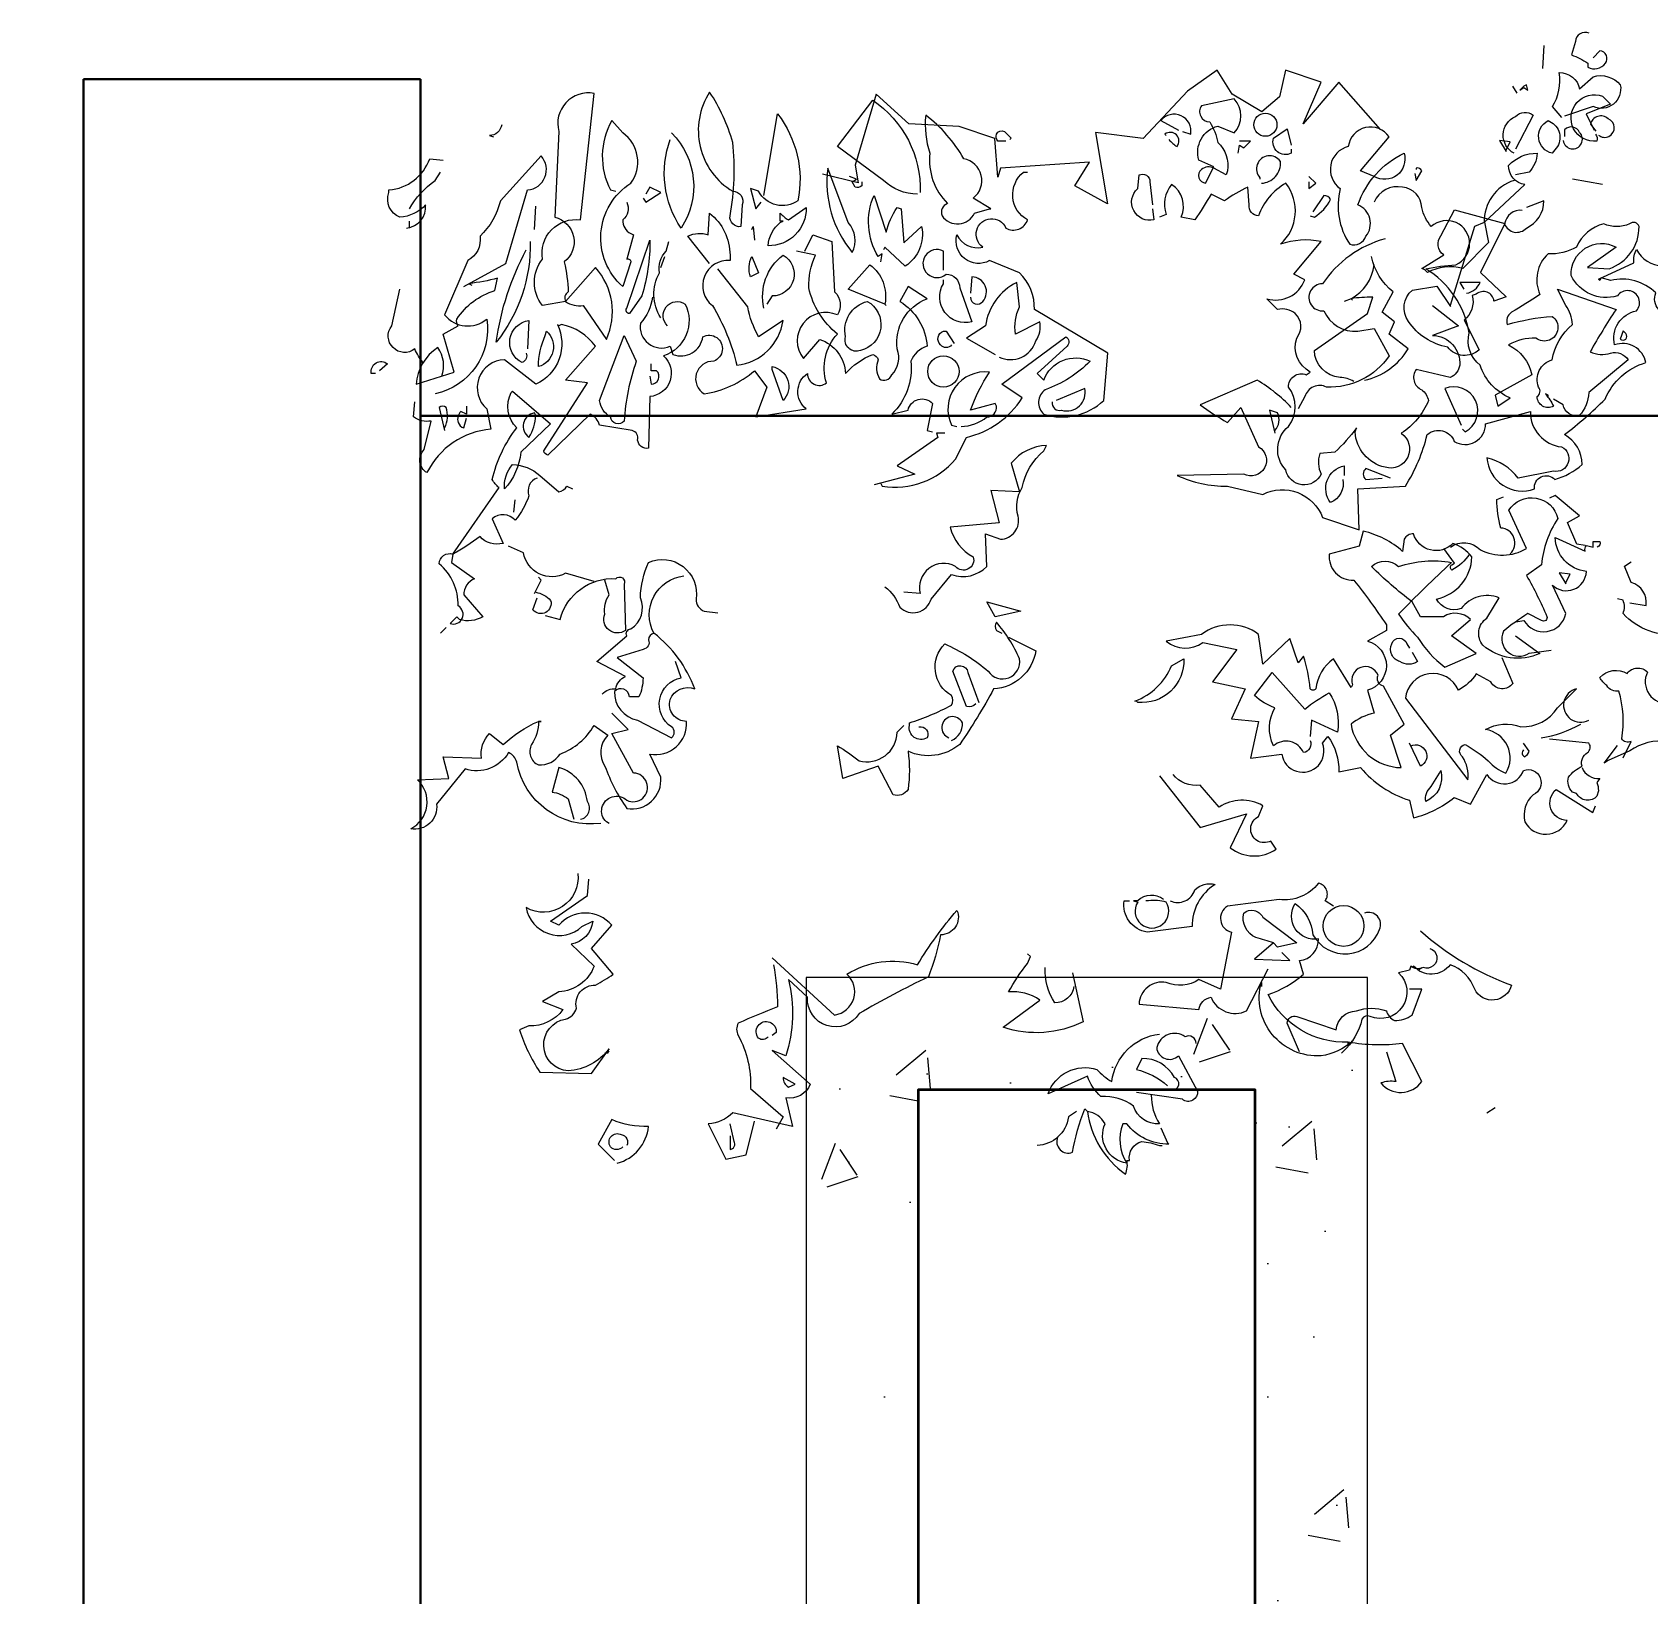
# Model space of a CAD drawing. Header units: millimetres. Extents: x 2033 to 2295, y 1536 to 1691.
# Drawn here: x 2140.068 to 2140.788, y 1615.42 to 1616.115 of the extents above; entities that cross this region are included whole.
import ezdxf

# ---------------------------------------------------------------- set-up
doc = ezdxf.new("R2010")
doc.units = ezdxf.units.MM
doc.layers.get('Defpoints').update_dxf_attribs({"color": 164})
for name, color, linetype, lineweight in [('cotas', 251, 'Continuous', 15), ('Detalles', 245, 'Continuous', 13), ('FACHADA', 40, 'Continuous', 35), ('Texturas', 8, 'Continuous', 0), ('Verde', 58, 'Continuous', 13)]:
    doc.layers.add(name, color=color, linetype=linetype, lineweight=lineweight)
doc.styles.get("Standard").update_dxf_attribs({"font": 'arial.ttf'})
doc.dimstyles.new('Aritek', dxfattribs={"dimtxt": 0.065, "dimasz": 0.02, "dimexe": 0.05, "dimexo": 0.15, "dimgap": 0.03, "dimtad": 2, "dimtih": 1, "dimtoh": 1, "dimzin": 4, "dimdsep": 46, "dimtxsty": 'Standard', "dimblk": 'ARCHTICK', "dimcen": 0.1, "dimclrt": 7, "dimadec": 0, "dimazin": 0, "dimtfac": 1, "dimtmove": 2, "dimatfit": 1, "dimldrblk": 'DOTSMALL', "dimfxl": 0.2, "dimfxlon": 1, "dimarcsym": 0})

# ---------------------------------------------------------------- blocks, each defined once
blk = doc.blocks.new('tfgvbv')
at = {"layer": 'Verde', "lineweight": 0}
for points in [[(2106.77194, 1678.57972, 0.535172), (2106.76589, 1678.57609), (2106.76407, 1678.57004, -0.069427), (2106.77134, 1678.56641), (2106.77134, 1678.56459, 0.38205), (2106.7792, 1678.56641, 0.608597), (2106.77678, 1678.57186), (2106.77376, 1678.56883)], [(2106.75984, 1678.5422), (2106.7556, 1678.54704, 0.185669), (2106.75863, 1678.56217, -0.373596), (2106.76771, 1678.55491), (2106.77376, 1678.56036, -0.302765), (2106.78586, 1678.55673, -0.609818), (2106.77376, 1678.54704), (2106.76105, 1678.54281)], [(2106.39056, 1678.50934, -0.523941), (2106.3948, 1678.50329), (2106.39419, 1678.49361, -0.5), (2106.38935, 1678.49845, 0.072708), (2106.39056, 1678.53113, 0.077194), (2106.38027, 1678.55352, 0.423996), (2106.39056, 1678.50934)], [(2106.31612, 1678.46032), (2106.30584, 1678.45851, -0.352936), (2106.30584, 1678.47908, -0.5103), (2106.32278, 1678.49663), (2106.32883, 1678.55292, 0.554825), (2106.3131, 1678.53597), (2106.31128, 1678.49784, -0.628204), (2106.31552, 1678.47787, -0.044617), (2106.31733, 1678.46456, 0.4142), (2106.31612, 1678.46032, 0.205246), (2106.32399, 1678.45851), (2106.33428, 1678.44338, 0.298126), (2106.32944, 1678.47545), (2106.31612, 1678.46032)], [(2106.47287, 1678.50813, -0.195694), (2106.45774, 1678.51418), (2106.43716, 1678.52931), (2106.4529, 1678.54989, -0.258652), (2106.47408, 1678.50874)], [(2106.6048, 1678.51963, 0.323349), (2106.59936, 1678.51903, 0.697281), (2106.60117, 1678.51297), (2106.6048, 1678.52024), (2106.59814, 1678.52326, -0.421158), (2106.60662, 1678.53839), (2106.61388, 1678.53537, 0.400543), (2106.61388, 1678.5505), (2106.59936, 1678.54747, 0.60791), (2106.60299, 1678.54021, -0.092926), (2106.60662, 1678.53113, -0.257919), (2106.61085, 1678.51842), (2106.61025, 1678.51661), (2106.6048, 1678.51963)], [(2106.77486, 1678.53476, -0.236053), (2106.77547, 1678.53173, -1.2724), (2106.77789, 1678.55171), (2106.78152, 1678.54808), (2106.77063, 1678.54384), (2106.77426, 1678.53658)], [(2106.28768, 1678.539, -0.368179), (2106.28223, 1678.53416), (2106.28405, 1678.53355)], [(2106.34336, 1678.5045, -0.35614), (2106.34154, 1678.49663, 0.302765), (2106.34517, 1678.49058), (2106.34638, 1678.48998), (2106.34336, 1678.47908, -0.618027), (2106.34517, 1678.47787), (2106.34154, 1678.46698, -0.499023), (2106.34517, 1678.51297, 0.420273), (2106.34154, 1678.53537), (2106.3367, 1678.54081, 0.254562), (2106.3361, 1678.50995), (2106.33852, 1678.50934)], [(2106.40448, 1678.50753), (2106.41053, 1678.54384, -0.216599), (2106.41961, 1678.50511, -0.447189), (2106.40206, 1678.50934), (2106.39843, 1678.51055), (2106.40085, 1678.50148), (2106.40327, 1678.5045)], [(2106.50494, 1678.50148), (2106.50555, 1678.50148), (2106.49768, 1678.50632, 0.643906), (2106.49345, 1678.52387, 0.101837), (2106.4765, 1678.54323, 0.105927), (2106.47832, 1678.52629, 0.22554), (2106.48618, 1678.5039, 0.4142), (2106.48376, 1678.49845, 0.580322), (2106.49829, 1678.49966), (2106.50494, 1678.50148)], [(2106.59088, 1678.53597), (2106.59451, 1678.53476, 0.784103), (2106.5812, 1678.54081), (2106.58907, 1678.53658)], [(2106.73855, 1678.52629, -0.632828), (2106.73916, 1678.54263, -0.388977), (2106.74702, 1678.54323), (2106.73916, 1678.5281)], [(2106.7555, 1678.52629, -0.701004), (2106.75368, 1678.54081, -0.468369), (2106.75792, 1678.52931), (2106.7555, 1678.52629)], [(2106.77618, 1678.53434, 1.182175), (2106.78041, 1678.5416, 0.588394), (2106.77255, 1678.53918), (2106.77497, 1678.53615)], [(2106.36333, 1678.53537, -0.356445), (2106.36757, 1678.493, -0.241074), (2106.36272, 1678.53234)], [(2106.51221, 1678.53173), (2106.50858, 1678.53173, -0.236053), (2106.50797, 1678.53476, -0.4142), (2106.5116, 1678.53597), (2106.51463, 1678.53295), (2106.51402, 1678.53234)], [(2106.58483, 1678.53234, 0.099014), (2106.58846, 1678.52931, 0.895035), (2106.58302, 1678.53476), (2106.58362, 1678.53416)], [(2106.6393, 1678.5281), (2106.6393, 1678.52629, -0.669312), (2106.63143, 1678.53295), (2106.63748, 1678.53718), (2106.6393, 1678.52992)], [(2106.67622, 1678.516), (2106.67016, 1678.51842), (2106.68287, 1678.53355, 0.693726), (2106.66472, 1678.52931, 0.640244), (2106.66109, 1678.51055, 0.209961), (2106.66532, 1678.48574, 0.4142), (2106.67258, 1678.48937, 0.502121), (2106.66895, 1678.50329, -0.199463), (2106.68953, 1678.52629, -0.690872), (2106.67622, 1678.516)], [(2106.76044, 1678.53191, 1.387421), (2106.76771, 1678.53555, 0.544022), (2106.76105, 1678.53676), (2106.76105, 1678.53373)], [(2106.27073, 1678.46698), (2106.2895, 1678.47727), (2106.29918, 1678.50995, 0.621735), (2106.30523, 1678.52508), (2106.28707, 1678.50511, -0.145264), (2106.278, 1678.48937, -0.318115), (2106.27255, 1678.47848), (2106.26226, 1678.45427, 0.4142), (2106.28102, 1678.45245, -0.3983), (2106.25803, 1678.41917)], [(2106.62598, 1678.51297, 0.437042), (2106.63446, 1678.52266, 1.073196), (2106.62538, 1678.51539), (2106.62538, 1678.51479)], [(2106.73855, 1678.51418, 0.335266), (2106.72524, 1678.49542), (2106.74339, 1678.51237, -0.380188), (2106.73613, 1678.52084, -0.218826), (2106.74884, 1678.52629, -0.173203), (2106.74521, 1678.51782), (2106.73916, 1678.51661)], [(2106.24532, 1678.493, 0.4142), (2106.25379, 1678.50329, -0.198578), (2106.24229, 1678.49784, -0.4142), (2106.23745, 1678.50874), (2106.23745, 1678.50995, 0.297668), (2106.2556, 1678.52387), (2106.26166, 1678.52326)], [(2106.24653, 1678.50148, -0.109482), (2106.25803, 1678.51418), (2106.26045, 1678.51782)], [(2106.44382, 1678.48211, 0.305054), (2106.442, 1678.49542), (2106.43293, 1678.51963, 0.208984), (2106.44382, 1678.48211)], [(2106.45653, 1678.37923), (2106.45713, 1678.37802, 0.262833), (2106.48981, 1678.39012), (2106.49466, 1678.3998, 0.194489), (2106.51947, 1678.41735), (2106.51039, 1678.4234), (2106.53884, 1678.44459, -0.535172), (2106.53944, 1678.44035), (2106.52613, 1678.42825), (2106.52915, 1678.42522, -0.445358), (2106.54973, 1678.43369, -0.112671), (2106.52976, 1678.42098, 0.498764), (2106.52915, 1678.41009, 0.269211), (2106.55578, 1678.41614), (2106.5576, 1678.43732), (2106.52492, 1678.45669, 0.212448), (2106.51826, 1678.47303), (2106.50494, 1678.47848, -0.669449), (2106.49042, 1678.48998, 0.362045), (2106.50192, 1678.48453, -1.319412), (2106.51221, 1678.493, 0.480621), (2106.52189, 1678.49663, -0.538818), (2106.52007, 1678.51782), (2106.52189, 1678.51782)], [(2106.69437, 1678.51721), (2106.69498, 1678.51418), (2106.6974, 1678.51842, 0.4142), (2106.69498, 1678.51963), (2106.69498, 1678.51903)], [(2106.44806, 1678.51358), (2106.44806, 1678.51176, -0.236053), (2106.44503, 1678.51116), (2106.44382, 1678.51358), (2106.44564, 1678.51479), (2106.44261, 1678.516)], [(2106.57757, 1678.50148), (2106.57817, 1678.49663, -0.775711), (2106.57091, 1678.51055), (2106.57152, 1678.51661, -0.566177), (2106.57636, 1678.51358), (2106.57757, 1678.50329)], [(2106.70224, 1678.45851), (2106.71374, 1678.44943), (2106.70224, 1678.44519, -0.43013), (2106.71434, 1678.43188, -0.263626), (2106.71011, 1678.42643), (2106.69498, 1678.43006, 0.489075), (2106.6974, 1678.42098, -0.178345), (2106.70042, 1678.41614, -0.14975), (2106.68832, 1678.40162, -0.856918), (2106.68106, 1678.38649, -0.338852), (2106.66774, 1678.40222), (2106.66835, 1678.40404, -0.055374), (2106.65866, 1678.39315), (2106.65201, 1678.39254, 0.195877), (2106.65261, 1678.38346, -0.724503), (2106.63688, 1678.38528, -0.43483), (2106.63809, 1678.40464, 0.345184), (2106.63809, 1678.42219, -0.544022), (2106.64596, 1678.42764), (2106.64777, 1678.42885, -0.362045), (2106.64172, 1678.44398, 0.396576), (2106.64111, 1678.45488, 0.236053), (2106.63325, 1678.45669), (2106.6284, 1678.46153, 0.401123), (2106.64535, 1678.47), (2106.64051, 1678.47243), (2106.65261, 1678.48695, 0.137604), (2106.63446, 1678.48574, 0.396027), (2106.63688, 1678.51297, 0.180374), (2106.62477, 1678.49845, -0.463791), (2106.62054, 1678.50329), (2106.61993, 1678.51116, 0.051575), (2106.60964, 1678.50511), (2106.60359, 1678.50813, -0.023788), (2106.59633, 1678.49663), (2106.59028, 1678.49784, 0.368179), (2106.58604, 1678.51237, 0.264557), (2106.58362, 1678.49905), (2106.58059, 1678.49784)], [(2106.6393, 1678.41312, 0.068298), (2106.62417, 1678.42522), (2106.59875, 1678.41433, 0.035156), (2106.61085, 1678.40646), (2106.61691, 1678.41312), (2106.62477, 1678.39557, -0.984375), (2106.61812, 1678.38346), (2106.58846, 1678.38286, 0.108856), (2106.61085, 1678.37802), (2106.62659, 1678.37438, -0.448303), (2106.65322, 1678.3641), (2106.66956, 1678.35865), (2106.66895, 1678.3768), (2106.69013, 1678.37802, 0.080551), (2106.69982, 1678.40101, -0.524551), (2106.71192, 1678.39799, 0.59317), (2106.72584, 1678.40585), (2106.74581, 1678.4113, 0.390503), (2106.75973, 1678.39557, -0.868866), (2106.7561, 1678.38467), (2106.74037, 1678.38165, 0.173203), (2106.72645, 1678.39072, 0.499069), (2106.74763, 1678.3768, -0.72995), (2106.75671, 1678.38104, 0.115616), (2106.76881, 1678.3877, 0.276978), (2106.76094, 1678.40101, 0.033035), (2106.7791, 1678.41675, -0.228363), (2106.79725, 1678.43309, 0.456192), (2106.78333, 1678.44096, -0.433426), (2106.79302, 1678.45609, 1.078903), (2106.78455, 1678.46274, -0.36409), (2106.76397, 1678.47182, -0.580322), (2106.78394, 1678.48453), (2106.77123, 1678.47545), (2106.78091, 1678.47485, 0.321106), (2106.79423, 1678.49361, 0.566177), (2106.78999, 1678.49482, -0.211075), (2106.77849, 1678.49482, 0.243835), (2106.76639, 1678.48453, -0.145935), (2106.75368, 1678.4815, 0.321701), (2106.75005, 1678.46335, -0.013153), (2106.73734, 1678.45548, 0.333328), (2106.73552, 1678.45003, -0.053406), (2106.7555, 1678.45366, -1.029831), (2106.74823, 1678.44398, 0.141342), (2106.73613, 1678.44096, -0.23027), (2106.74642, 1678.42764), (2106.73008, 1678.41856), (2106.73129, 1678.41372), (2106.73673, 1678.41735, -0.215332), (2106.72342, 1678.43188, -0.302765), (2106.71858, 1678.4464, 0.214661), (2106.69921, 1678.47485, -0.032745), (2106.71253, 1678.47666, 1.185196), (2106.70163, 1678.49361, -0.115112), (2106.6974, 1678.50208, 0.379791), (2106.68892, 1678.51116, 0.362045), (2106.67622, 1678.5045)], [(2106.45653, 1678.47787), (2106.45713, 1678.4815), (2106.45532, 1678.48029, -0.242218), (2106.4535, 1678.50753), (2106.45895, 1678.49119, -0.092926), (2106.46379, 1678.50208), (2106.46561, 1678.50148), (2106.46682, 1678.48635), (2106.47469, 1678.49361, -0.309006), (2106.46742, 1678.47606), (2106.45834, 1678.48453), (2106.45774, 1678.48332)], [(2106.64777, 1678.49845), (2106.64959, 1678.49784, 0.132751), (2106.65685, 1678.50571, 0.236053), (2106.65382, 1678.50753), (2106.64898, 1678.50026)], [(2106.74218, 1678.50087, 0.403595), (2106.73431, 1678.49482, 0.566177), (2106.744, 1678.493, 0.2939), (2106.75186, 1678.50511), (2106.744, 1678.50208)], [(2106.38027, 1678.47727), (2106.37059, 1678.48937, -0.204086), (2106.37967, 1678.48998), (2106.38027, 1678.49966, -0.226822), (2106.38935, 1678.4809), (2106.38935, 1678.47848, 0.749039), (2106.38148, 1678.45851, -0.077942), (2106.39238, 1678.43188, 0.34404), (2106.41296, 1678.45185), (2106.40206, 1678.44459, -0.080353), (2106.39722, 1678.4579), (2106.38391, 1678.47485)], [(2106.41174, 1678.49542), (2106.41296, 1678.49603), (2106.41174, 1678.49603), (2106.41174, 1678.49966, 0.099014), (2106.41538, 1678.49663), (2106.42324, 1678.50208, -0.428558), (2106.4063, 1678.48513, -0.211655), (2106.41174, 1678.49542)], [(2106.71021, 1678.45869), (2106.72111, 1678.49379), (2106.72534, 1678.4956), (2106.72716, 1678.48652), (2106.71566, 1678.47503, 0.182709), (2106.69992, 1678.47321, 0.162277), (2106.6975, 1678.47503), (2106.70719, 1678.48108, -0.442368), (2106.70598, 1678.48955), (2106.71203, 1678.50105), (2106.73442, 1678.495), (2106.72353, 1678.47321), (2106.73502, 1678.46232), (2106.72958, 1678.4605, 0.608597), (2106.72171, 1678.46353), (2106.71989, 1678.46292, -0.302765), (2106.71626, 1678.45203), (2106.72292, 1678.43871, -0.435272), (2106.709, 1678.43992, -0.199997), (2106.69145, 1678.45142, -0.39035), (2106.69327, 1678.46534), (2106.70416, 1678.46716), (2106.71021, 1678.45808), (2106.71021, 1678.45869)], [(2106.42264, 1678.48271), (2106.42627, 1678.48998), (2106.43474, 1678.48695), (2106.43595, 1678.46456, -0.355026), (2106.43716, 1678.45427, 0.788391), (2106.42203, 1678.4349), (2106.4293, 1678.44338, -0.312881), (2106.44079, 1678.42825, -0.116058), (2106.4529, 1678.43672, -0.265564), (2106.45532, 1678.4343, 0.226822), (2106.45592, 1678.42583, 0.49527), (2106.46137, 1678.42764, 0.295303), (2106.46379, 1678.43914, -0.346893), (2106.47711, 1678.46153), (2106.46863, 1678.46698), (2106.465, 1678.46032, -0.244461), (2106.47711, 1678.44035, 0.215332), (2106.46984, 1678.43369, -0.236053), (2106.46137, 1678.41009), (2106.46863, 1678.41191, -0.59729), (2106.47953, 1678.41493), (2106.47711, 1678.40283), (2106.47953, 1678.40222)], [(2106.30039, 1678.48695, -0.174072), (2106.28526, 1678.44217, -0.088486), (2106.29857, 1678.48332)], [(2106.35365, 1678.48756, -0.079437), (2106.35001, 1678.46274), (2106.34457, 1678.45488, -0.618027), (2106.34336, 1678.4573), (2106.35365, 1678.48756)], [(2106.35486, 1678.46214, -0.149368), (2106.34941, 1678.45064, 0.589905), (2106.36272, 1678.44035), (2106.36393, 1678.43672, 0.490158), (2106.37725, 1678.44459, -1.060547), (2106.38209, 1678.43369, 0.776093), (2106.37785, 1678.41917, 0.142365), (2106.40025, 1678.42946), (2106.40569, 1678.42219), (2106.40085, 1678.40888), (2106.42324, 1678.41251, -0.50354), (2106.42385, 1678.42825, 0.628937), (2106.43232, 1678.42401, -0.265564), (2106.43716, 1678.4458, -0.169571), (2106.42445, 1678.46637, -0.119873), (2106.42748, 1678.4809), (2106.41901, 1678.48271)], [(2106.35849, 1678.45306, -0.272202), (2106.35788, 1678.47303, -0.236053), (2106.36091, 1678.48271), (2106.36212, 1678.48695)], [(2106.48437, 1678.47424), (2106.48437, 1678.48271, 1.877945), (2106.48558, 1678.47243, -0.4142), (2106.49163, 1678.46637), (2106.49708, 1678.45124, -0.674286), (2106.48437, 1678.46819), (2106.48437, 1678.47)], [(2106.68106, 1678.48816, 0.179703), (2106.65322, 1678.46819, 1.048752), (2106.65382, 1678.45609, 0.319077), (2106.66895, 1678.44701), (2106.67622, 1678.44822), (2106.68287, 1678.43611, -0.261322), (2106.65503, 1678.42219, 0.45993), (2106.64535, 1678.41796), (2106.64232, 1678.41251)], [(2106.77618, 1678.47018), (2106.79191, 1678.47745, -0.162277), (2106.79312, 1678.4835, 0.291199), (2106.80462, 1678.47624, 0.630219), (2106.80583, 1678.48774), (2106.81733, 1678.4841), (2106.80341, 1678.47018, 0.4142), (2106.81007, 1678.46716, -0.124695), (2106.82036, 1678.46958, -0.156006), (2106.81007, 1678.45445, -0.597885), (2106.8016, 1678.46413, 0.261948), (2106.78162, 1678.46958), (2106.77739, 1678.47079), (2106.77678, 1678.46958), (2106.77618, 1678.47018)], [(2106.39904, 1678.48029), (2106.40206, 1678.47303), (2106.39843, 1678.47122, -0.195877), (2106.39904, 1678.48029)], [(2106.40448, 1678.4573, -0.297256), (2106.41296, 1678.4809, -0.782791), (2106.40811, 1678.46274), (2106.40569, 1678.45911)], [(2106.45834, 1678.45911), (2106.442, 1678.46577), (2106.45169, 1678.47666, -0.284134), (2106.45834, 1678.45911), (2106.45895, 1678.45851), (2106.45834, 1678.45911)], [(2106.66653, 1678.46093), (2106.66593, 1678.46153, 0.247803), (2106.67622, 1678.47666)], [(2106.67198, 1678.42522, 0.203552), (2106.69134, 1678.43914), (2106.68287, 1678.4458), (2106.68529, 1678.45124), (2106.67985, 1678.45548), (2106.68469, 1678.46456, -0.169113), (2106.675, 1678.48029)], [(2106.26105, 1678.42704, 0.240036), (2106.25924, 1678.43975, 0.2379), (2106.24955, 1678.4234), (2106.2665, 1678.42885), (2106.26166, 1678.4458), (2106.26831, 1678.44943, -0.236053), (2106.26771, 1678.45245, -0.178345), (2106.28465, 1678.46516), (2106.28586, 1678.47061, -0.026764), (2106.27315, 1678.46819), (2106.27437, 1678.46758)], [(2106.50918, 1678.43551, 0.456619), (2106.52552, 1678.44277, 0.205246), (2106.52734, 1678.45124), (2106.51644, 1678.4458, -0.146759), (2106.51826, 1678.4579), (2106.51705, 1678.46879, 0.245285), (2106.50313, 1678.44943), (2106.49466, 1678.44398), (2106.50737, 1678.43672)], [(2106.49647, 1678.46214, 0.741867), (2106.50192, 1678.46032, 0.6409), (2106.49708, 1678.47122), (2106.49647, 1678.46395)], [(2106.71737, 1678.46395, 0.25296), (2106.72342, 1678.46879), (2106.71434, 1678.46879), (2106.71616, 1678.46577)], [(2106.25258, 1678.43309, -0.062256), (2106.24895, 1678.43914, -0.882339), (2106.23866, 1678.44943), (2106.24229, 1678.46577)], [(2106.36151, 1678.44943, -0.931778), (2106.36938, 1678.45911, -0.45929), (2106.3597, 1678.43611, -0.660172), (2106.35365, 1678.41796), (2106.35304, 1678.39496, -0.442368), (2106.3482, 1678.39859, 0.4142), (2106.34578, 1678.40283), (2106.33125, 1678.40525, 0.219635), (2106.32702, 1678.41009), (2106.30826, 1678.39193, -0.333328), (2106.30644, 1678.39375), (2106.32581, 1678.42401), (2106.31612, 1678.42522), (2106.32944, 1678.44035, 0.188675), (2106.31431, 1678.45003), (2106.3131, 1678.44943), (2106.31249, 1678.45003, -0.420059), (2106.30281, 1678.4234), (2106.28889, 1678.4343, 0.685608), (2106.28102, 1678.41251), (2106.28284, 1678.40343, 0.263565), (2106.25439, 1678.38407, -0.49028), (2106.25318, 1678.39436), (2106.25621, 1678.40706, -0.205246), (2106.24834, 1678.40888), (2106.24895, 1678.41554)], [(2106.44745, 1678.43853, -0.630219), (2106.44079, 1678.44459, -0.40654), (2106.45048, 1678.46032, -0.689621), (2106.44745, 1678.43853)], [(2106.66714, 1678.42462, 0.15036), (2106.66109, 1678.42643, -0.384125), (2106.64959, 1678.43853), (2106.67319, 1678.45488), (2106.67561, 1678.46214, 0.045349), (2106.66593, 1678.46153), (2106.6629, 1678.46032)], [(2106.75368, 1678.41735), (2106.75368, 1678.41856), (2106.75247, 1678.41917, -0.051575), (2106.7561, 1678.41372, -0.580322), (2106.74884, 1678.41796, 0.442368), (2106.74944, 1678.42219, -0.445358), (2106.7555, 1678.4343, -0.177689), (2106.76457, 1678.45003, 0.15036), (2106.76155, 1678.45851), (2106.75792, 1678.46577), (2106.78394, 1678.45669, 0.019806), (2106.77244, 1678.43793, 0.195877), (2106.78152, 1678.43732, -0.32045), (2106.78939, 1678.4343), (2106.77184, 1678.41977, -0.171616), (2106.7676, 1678.40949, -0.427887), (2106.76034, 1678.41433), (2106.7561, 1678.41675)], [(2106.29857, 1678.43732, -0.4142), (2106.29676, 1678.43309, -0.738571), (2106.29978, 1678.45185), (2106.29918, 1678.43914)], [(2106.30765, 1678.44701, -0.592255), (2106.30402, 1678.43127, -0.099731), (2106.30705, 1678.44519), (2106.30765, 1678.44701)], [(2106.488, 1678.44096, -0.5), (2106.48316, 1678.44096, -0.582718), (2106.48437, 1678.44701), (2106.48558, 1678.44701), (2106.48921, 1678.44156)], [(2106.78586, 1678.44356, 1), (2106.78828, 1678.44598), (2106.78707, 1678.44719), (2106.78586, 1678.44356)], [(2106.34215, 1678.44519), (2106.34759, 1678.43369, 0.065445), (2106.34215, 1678.40706, -0.659393), (2106.3361, 1678.40888, -0.236053), (2106.33125, 1678.41614), (2106.34215, 1678.44519)], [(2106.2314, 1678.42825), (2106.22958, 1678.42825, -0.707504), (2106.23684, 1678.43248), (2106.23321, 1678.42946)], [(2106.35365, 1678.42704), (2106.35425, 1678.4234, 0.663971), (2106.35667, 1678.42946), (2106.35425, 1678.42946), (2106.35425, 1678.43248)], [(2106.40811, 1678.43006), (2106.40811, 1678.43127, -0.602081), (2106.41296, 1678.41614), (2106.40811, 1678.43006)], [(2106.49224, 1678.40464, 0.162277), (2106.50373, 1678.40888, 0.463791), (2106.50797, 1678.41372), (2106.50737, 1678.41493), (2106.49647, 1678.41191, -0.058853), (2106.50494, 1678.42885, 0.588898), (2106.488, 1678.40525), (2106.49042, 1678.40464)], [(2106.30341, 1678.38165, 0.4142), (2106.29978, 1678.37378, -0.085083), (2106.29373, 1678.36289, 0.409286), (2106.28344, 1678.36349), (2106.28828, 1678.3526, -0.286789), (2106.278, 1678.35562, -0.035156), (2106.26589, 1678.34776), (2106.26529, 1678.34412), (2106.27558, 1678.33686, 0.308105), (2106.27073, 1678.3296), (2106.27921, 1678.31992, -0.220123), (2106.26892, 1678.31871), (2106.26771, 1678.31992), (2106.26468, 1678.31689, 0.907883), (2106.26831, 1678.32476, 0.222046), (2106.25984, 1678.34352, -0.523941), (2106.26589, 1678.34776), (2106.28647, 1678.37741, -0.099014), (2106.28344, 1678.38104, -0.106323), (2106.29434, 1678.40404, -0.326889), (2106.29192, 1678.41977), (2106.29252, 1678.42038), (2106.30947, 1678.40585), (2106.29615, 1678.39315, -0.165176), (2106.28889, 1678.3768, -0.200851), (2106.29252, 1678.3877, -0.173203), (2106.30463, 1678.38286), (2106.3131, 1678.37559, 0.236053), (2106.31673, 1678.37802), (2106.31915, 1678.3768)], [(2106.53278, 1678.41554, 0.541687), (2106.53702, 1678.41191, 0.576218), (2106.54731, 1678.42159), (2106.5346, 1678.41614)], [(2106.71555, 1678.40343), (2106.71676, 1678.40222, 0.940445), (2106.70769, 1678.42159), (2106.71495, 1678.40525)], [(2106.26226, 1678.40404, 0.195877), (2106.26287, 1678.41312, 0.4142), (2106.25984, 1678.41312), (2106.26226, 1678.40283)], [(2106.27194, 1678.41372), (2106.27194, 1678.41009), (2106.26952, 1678.4113, 0.302765), (2106.26831, 1678.40646, 0.265564), (2106.27073, 1678.40404), (2106.27194, 1678.40828)], [(2106.3022, 1678.4107, 0.659393), (2106.29978, 1678.3998, 0.139038), (2106.30281, 1678.40949), (2106.3022, 1678.4107)], [(2106.63204, 1678.40283, 0.292984), (2106.63325, 1678.4107), (2106.62962, 1678.41191), (2106.63204, 1678.40162)], [(2106.45834, 1678.33323, -0.140045), (2106.465, 1678.32415, 0.57489), (2106.47892, 1678.32778), (2106.488, 1678.33868, 0.29335), (2106.50373, 1678.34231), (2106.50313, 1678.35683), (2106.50979, 1678.35441, 0.477875), (2106.51765, 1678.3647, -0.21463), (2106.51947, 1678.37741, -0.178345), (2106.52915, 1678.39375), (2106.53036, 1678.39617, 0.217789), (2106.51463, 1678.3883), (2106.51826, 1678.37559), (2106.50555, 1678.3762), (2106.50918, 1678.36167), (2106.48739, 1678.35986, 0.213028), (2106.49768, 1678.34655, -0.817993), (2106.48981, 1678.34231, 0.658905), (2106.47408, 1678.3302), (2106.46682, 1678.33081)], [(2106.6623, 1678.38104, -0.350769), (2106.65685, 1678.37075, -0.561172), (2106.6629, 1678.38709), (2106.6629, 1678.38286)], [(2106.68348, 1678.38165), (2106.67258, 1678.38588, 0.5), (2106.67258, 1678.38104), (2106.67985, 1678.38165)], [(2106.73684, 1678.34793, 0.656815), (2106.7326, 1678.35943, -0.053406), (2106.73079, 1678.37214), (2106.73381, 1678.37335)], [(2106.71021, 1678.35096, -0.369919), (2106.72353, 1678.34975, 0.264481), (2106.7441, 1678.35036), (2106.73624, 1678.3673, -0.666656), (2106.75802, 1678.36367, 0.123093), (2106.75076, 1678.34309), (2106.7441, 1678.33825, -0.027252), (2106.75318, 1678.3201, -0.720749), (2106.75076, 1678.31828), (2106.74471, 1678.32131, 0.03653), (2106.73381, 1678.31344, 0.769547), (2106.74531, 1678.30376), (2106.755, 1678.30497)], [(2106.73916, 1678.31144), (2106.75005, 1678.30358, -0.294098), (2106.72463, 1678.30721, -0.441696), (2106.72645, 1678.31931), (2106.73189, 1678.32839, 0.332855), (2106.71495, 1678.32355, -0.375732), (2106.70405, 1678.32778, 0.339447), (2106.71979, 1678.34655, 0.128281), (2106.71132, 1678.3526, -0.578079), (2106.69377, 1678.35683, 0.276978), (2106.68953, 1678.35441), (2106.68892, 1678.34897, 0.124008), (2106.67137, 1678.35804), (2106.66956, 1678.35139), (2106.65624, 1678.34776, 0.463104), (2106.66714, 1678.33626, -0.025284), (2106.68166, 1678.31629), (2106.68166, 1678.31386), (2106.67319, 1678.30902, -0.779266), (2106.67319, 1678.28724), (2106.67622, 1678.27695, 0.118973), (2106.66593, 1678.27211, 0.363647), (2106.68832, 1678.25274), (2106.68348, 1678.26726), (2106.68953, 1678.27211), (2106.68045, 1678.28905, -0.5), (2106.67803, 1678.29389, 0.970154), (2106.66653, 1678.28966), (2106.66593, 1678.28845), (2106.65806, 1678.30116, 0.208466), (2106.65019, 1678.28784, -0.5), (2106.64777, 1678.28784, 0.056854), (2106.64474, 1678.30237), (2106.64232, 1678.29934), (2106.63869, 1678.31023), (2106.62659, 1678.29873), (2106.62477, 1678.31205, 0.333328), (2106.59936, 1678.31205), (2106.58362, 1678.30902, 0.334427), (2106.59996, 1678.30842), (2106.61509, 1678.30539), (2106.6042, 1678.29087), (2106.61872, 1678.28784), (2106.61267, 1678.27453), (2106.62477, 1678.27332), (2106.62114, 1678.25698), (2106.63506, 1678.25879, 1.125015), (2106.65322, 1678.26363), (2106.65564, 1678.26666, -0.162277), (2106.66048, 1678.25092), (2106.67016, 1678.25274, 0.14122), (2106.69195, 1678.23822), (2106.69377, 1678.23035, 0.106674), (2106.71192, 1678.23943), (2106.71918, 1678.2364), (2106.72645, 1678.24971, 0.62291), (2106.74279, 1678.25153, -0.972748), (2106.74702, 1678.24064, 0.276978), (2106.74339, 1678.22853, 0.613373), (2106.76215, 1678.22914, -0.688248), (2106.75731, 1678.24306), (2106.77365, 1678.23277), (2106.77486, 1678.23579)], [(2106.73926, 1678.31768), (2106.74289, 1678.31828, 0.686798), (2106.76165, 1678.32131), (2106.7556, 1678.33402, 0.648468), (2106.77073, 1678.34007, -0.37442), (2106.75681, 1678.3552), (2106.77013, 1678.34915, -0.236053), (2106.77073, 1678.35157), (2106.77376, 1678.35096), (2106.77376, 1678.35338), (2106.77678, 1678.35338, -0.4142), (2106.77557, 1678.35096)], [(2106.32883, 1678.33565), (2106.31612, 1678.33928, -0.510468), (2106.29736, 1678.34836), (2106.29071, 1678.35139)], [(2106.33246, 1678.28542, -0.243835), (2106.33852, 1678.28784, -0.263626), (2106.34275, 1678.29329), (2106.33004, 1678.29995), (2106.34336, 1678.31144, -0.535172), (2106.34517, 1678.31447, 0.371796), (2106.34941, 1678.32839, -0.090164), (2106.35304, 1678.34412, -0.594772), (2106.37422, 1678.32778, 0.312363), (2106.37785, 1678.32234), (2106.38391, 1678.32173)], [(2106.69316, 1678.32657, -0.033035), (2106.675, 1678.34231, -0.399994), (2106.68711, 1678.34231, -0.122452), (2106.71071, 1678.34412, 0.012192), (2106.68711, 1678.32113, 0.056335), (2106.69558, 1678.31084, 0.100357), (2106.70769, 1678.29752), (2106.7216, 1678.30358), (2106.71071, 1678.31144), (2106.71918, 1678.31871, 0.349121), (2106.70708, 1678.31992), (2106.69679, 1678.31992), (2106.69316, 1678.32657)], [(2106.71868, 1678.34793, -0.132751), (2106.71082, 1678.34067, -0.5), (2106.71082, 1678.34309), (2106.71203, 1678.3437), (2106.70719, 1678.35036)], [(2106.33186, 1678.22793, -0.4021), (2106.29434, 1678.25516, 0.236053), (2106.29071, 1678.2594, -0.350769), (2106.27134, 1678.25213), (2106.25863, 1678.2364, -0.513931), (2106.24713, 1678.22551, 0.519897), (2106.25016, 1678.24729), (2106.26408, 1678.2479), (2106.26166, 1678.25758), (2106.2786, 1678.25698, -0.233566), (2106.28223, 1678.26787), (2106.28828, 1678.26303, -0.081039), (2106.30402, 1678.27332), (2106.30523, 1678.27332), (2106.30402, 1678.27332, -0.147995), (2106.30099, 1678.26303, 0.442368), (2106.30402, 1678.25395, 0.265564), (2106.3137, 1678.25879, 0.169403), (2106.32883, 1678.2715), (2106.33488, 1678.26726, 0.349014), (2106.33367, 1678.25334, 0.066803), (2106.34336, 1678.23458, 0.501038), (2106.35849, 1678.2485), (2106.35365, 1678.25879, 0.492294), (2106.36999, 1678.27332, -0.5), (2106.36272, 1678.283, -0.4142), (2106.37362, 1678.28784, 0.138321), (2106.35546, 1678.31265, -0.529709), (2106.36878, 1678.33807)], [(2106.30705, 1678.32052), (2106.3137, 1678.31871, -0.35936), (2106.33852, 1678.33686, -0.872879), (2106.34215, 1678.33444), (2106.34275, 1678.31386, -0.762802), (2106.33367, 1678.32113, -0.205246), (2106.33549, 1678.3296), (2106.33367, 1678.33626)], [(2106.7901, 1678.32615), (2106.79736, 1678.32494, 0.37204), (2106.7907, 1678.33523), (2106.78768, 1678.34249), (2106.7907, 1678.3443)], [(2106.30281, 1678.33081, -0.178345), (2106.30947, 1678.32718, -0.817993), (2106.3016, 1678.32294), (2106.30341, 1678.32839)], [(2106.81249, 1678.31223, -0.247742), (2106.78707, 1678.32131, 0.207977), (2106.78707, 1678.32736), (2106.78465, 1678.32796)], [(2106.47347, 1678.2709, -0.618027), (2106.47711, 1678.26605, -0.649872), (2106.46924, 1678.2715), (2106.46924, 1678.27271, 0.048447), (2106.488, 1678.28058, 0.291199), (2106.488, 1678.28482, -0.493149), (2106.48497, 1678.30781, -0.073044), (2106.50434, 1678.29571, 0.819794), (2106.51826, 1678.30116, 0.07692), (2106.50797, 1678.3175, 0.333328), (2106.50797, 1678.31386), (2106.51039, 1678.31265)], [(2106.35546, 1678.31265, 0.333328), (2106.35304, 1678.30963, -0.5), (2106.35062, 1678.30539), (2106.33912, 1678.30176), (2106.35062, 1678.29268, -0.099014), (2106.3488, 1678.28421), (2106.34457, 1678.28421, 0.663971), (2106.33791, 1678.28663, 0.376755), (2106.3482, 1678.27392), (2106.36333, 1678.26605, 0.5), (2106.36333, 1678.2709, -0.682281), (2106.36757, 1678.29268), (2106.36514, 1678.29995)], [(2106.51342, 1678.31084), (2106.52552, 1678.30479, -0.357925), (2106.50676, 1678.28784, -0.02861), (2106.49163, 1678.26303, -0.284912), (2106.46863, 1678.26, -0.072906), (2106.46863, 1678.24306, -0.350769), (2106.46198, 1678.24064), (2106.45532, 1678.25334), (2106.43958, 1678.2479), (2106.43716, 1678.26242, -0.042465), (2106.44685, 1678.25577, 0.482147), (2106.46379, 1678.26847), (2106.46682, 1678.2715)], [(2106.69316, 1678.30418), (2106.69558, 1678.29995, -0.309357), (2106.68771, 1678.29995, -0.468369), (2106.68408, 1678.30781, -0.763794), (2106.69074, 1678.30781), (2106.69195, 1678.306)], [(2106.7331, 1678.30176), (2106.73795, 1678.29026, -0.563461), (2106.72826, 1678.29087), (2106.7216, 1678.2945, -0.132751), (2106.71374, 1678.28724, 0.770752), (2106.69013, 1678.2836), (2106.71797, 1678.24729, 0.176163), (2106.71555, 1678.25758, -0.659393), (2106.71676, 1678.26303, -0.051254), (2106.72705, 1678.25577, 0.123093), (2106.73492, 1678.25032, 0.535172), (2106.72584, 1678.26969, -0.225418), (2106.74158, 1678.2709, 0.260452), (2106.75792, 1678.27937), (2106.76639, 1678.28784, 1.152542), (2106.77184, 1678.27392)], [(2106.49889, 1678.28118, -0.302765), (2106.49466, 1678.27997), (2106.4886, 1678.29571, -0.816528), (2106.49526, 1678.2951), (2106.5001, 1678.28179)], [(2106.57031, 1678.28239), (2106.5697, 1678.28239, 0.20787), (2106.58604, 1678.29813), (2106.59149, 1678.30116, -0.455139), (2106.57091, 1678.28179), (2106.57031, 1678.28239)], [(2106.64777, 1678.26484, -0.480621), (2106.64474, 1678.2594, 0.516449), (2106.63143, 1678.26242, -0.249695), (2106.63204, 1678.27937, -0.105927), (2106.62296, 1678.28482), (2106.63083, 1678.2951), (2106.64535, 1678.27876, -0.054871), (2106.65624, 1678.28603, -0.192581), (2106.65987, 1678.26847), (2106.64838, 1678.27392), (2106.64777, 1678.26666)], [(2106.78707, 1678.25716), (2106.7907, 1678.26442, -0.4142), (2106.78647, 1678.26563, 0.112411), (2106.78526, 1678.28681, -0.302765), (2106.77981, 1678.28923, -0.099014), (2106.77678, 1678.29286, -0.357651), (2106.78889, 1678.29468, -0.463791), (2106.79797, 1678.29528, 0.593826), (2106.80765, 1678.28136), (2106.80886, 1678.27047, -0.62767), (2106.81431, 1678.26018, 0.457672), (2106.80704, 1678.26442, 0.184982), (2106.7901, 1678.26018), (2106.78041, 1678.25595), (2106.7786, 1678.25473), (2106.78465, 1678.2626)], [(2106.33549, 1678.22793), (2106.33428, 1678.22853, -1.00415), (2106.34336, 1678.23822, 1.247116), (2106.34638, 1678.25032), (2106.3367, 1678.26787), (2106.34396, 1678.26969), (2106.3367, 1678.27695)], [(2106.488, 1678.26484, 0.326447), (2106.49284, 1678.27271, 1.475342), (2106.48679, 1678.26605)], [(2106.75065, 1678.26605, 0.093063), (2106.7682, 1678.27211)], [(2106.76881, 1678.25274, 0.326447), (2106.77668, 1678.2479), (2106.77547, 1678.24608, -0.099014), (2106.77607, 1678.24245), (2106.77547, 1678.24003, -0.522827), (2106.76639, 1678.24124), (2106.76457, 1678.24185, -0.276978), (2106.76276, 1678.2485, -0.123093), (2106.76881, 1678.25334, -0.350769), (2106.77123, 1678.2594, 0.4142), (2106.77184, 1678.26363), (2106.75429, 1678.26545)], [(2106.69256, 1678.26242, -1), (2106.69679, 1678.25334), (2106.69195, 1678.26363)], [(2106.74279, 1678.26061, 0.618027), (2106.74339, 1678.25758, 0.162277), (2106.74521, 1678.26), (2106.74279, 1678.26363)], [(2106.32278, 1678.22974, 0.54657), (2106.32581, 1678.23761, 0.310577), (2106.3131, 1678.25274), (2106.31007, 1678.24185, -0.131805), (2106.31733, 1678.23882), (2106.31975, 1678.22974)], [(2106.70526, 1678.25032), (2106.70587, 1678.25153, -0.369919), (2106.69921, 1678.23761, -0.265564), (2106.70163, 1678.24427), (2106.70526, 1678.25032)], [(2106.58059, 1678.24911), (2106.59875, 1678.22611), (2106.61933, 1678.23216), (2106.61206, 1678.21703, 0.323273), (2106.63264, 1678.21643), (2106.63022, 1678.22006, -1.034378), (2106.62477, 1678.23095), (2106.62659, 1678.23579, 0.280991), (2106.60722, 1678.23519), (2106.59875, 1678.24487, -0.26123), (2106.58665, 1678.24971)], [(2106.32157, 1678.20553, -0.61586), (2106.29857, 1678.1904, 0.591492), (2106.32339, 1678.18193), (2106.32823, 1678.18435, -0.334061), (2106.31854, 1678.17406), (2106.32883, 1678.16438, -0.300079), (2106.3131, 1678.15288), (2106.30584, 1678.14865), (2106.31491, 1678.14501, -0.24559), (2106.29978, 1678.13775), (2106.29555, 1678.13594, 0.064346), (2106.30463, 1678.11718), (2106.32762, 1678.11657), (2106.33549, 1678.12746, -0.216293), (2106.31733, 1678.11778, -0.89946), (2106.31612, 1678.14078, 0.265564), (2106.32097, 1678.14562, -0.5), (2106.32944, 1678.15591, 0.034439), (2106.33731, 1678.16075), (2106.32762, 1678.17225), (2106.3367, 1678.18254, 0.461777), (2106.3131, 1678.18254), (2106.30947, 1678.18435), (2106.32581, 1678.19585), (2106.32641, 1678.20311)], [(2106.58544, 1678.19343, 0.453766), (2106.59633, 1678.19827, -0.265564), (2106.60541, 1678.20069, 0.264557), (2106.59512, 1678.18193), (2106.57515, 1678.17951, -0.415939), (2106.56486, 1678.19343), (2106.56728, 1678.19343)], [(2106.65806, 1678.19101), (2106.65443, 1678.19343, 0.54657), (2106.6514, 1678.2013, -0.272095), (2106.63385, 1678.19404), (2106.61085, 1678.19101, 0.677032), (2106.61267, 1678.17951), (2106.60783, 1678.15409), (2106.59814, 1678.15833, -0.248367), (2106.58362, 1678.15712, 0.452606), (2106.57152, 1678.14744), (2106.59814, 1678.14501, -0.333328), (2106.60359, 1678.15046, 0.430618), (2106.61933, 1678.14441), (2106.62901, 1678.16317)], [(2106.58241, 1678.19404, 0.366302), (2106.57091, 1678.19343), (2106.5691, 1678.19343), (2106.57091, 1678.19283, 1.810471), (2106.58362, 1678.19283, 0.099014), (2106.57575, 1678.19343), (2106.57454, 1678.19343)], [(2106.40811, 1678.16801), (2106.43595, 1678.14259, 0.636124), (2106.4414, 1678.16075, -0.212875), (2106.47287, 1678.16499, -0.040161), (2106.49042, 1678.18919, -0.538727), (2106.48316, 1678.1783, -0.038391), (2106.47771, 1678.15954, 0.023422), (2106.44685, 1678.1432, -0.778931), (2106.42385, 1678.15046), (2106.41538, 1678.15833, -0.14267), (2106.41417, 1678.12444), (2106.40811, 1678.12686), (2106.42506, 1678.11173, -0.349304), (2106.41417, 1678.10568), (2106.41719, 1678.09297), (2106.39056, 1678.09902, -0.186783), (2106.37967, 1678.09418), (2106.38754, 1678.07844), (2106.39661, 1678.08026), (2106.40025, 1678.09539)], [(2106.63143, 1678.17467, 0.021729), (2106.62356, 1678.17709, -0.356949), (2106.61812, 1678.18798, -0.482147), (2106.62659, 1678.18617), (2106.64172, 1678.17467), (2106.63325, 1678.17285), (2106.63143, 1678.17467)], [(2106.68166, 1678.12625), (2106.6859, 1678.11294, 0.123093), (2106.67924, 1678.11233, 0.499542), (2106.6974, 1678.11294), (2106.68892, 1678.12989, -0.074951), (2106.66472, 1678.13049, -0.294968), (2106.62901, 1678.15167, 0.096375), (2106.64474, 1678.16075), (2106.64293, 1678.1668, 0.398468), (2106.6514, 1678.17649, -0.659393), (2106.64111, 1678.19222, -0.217575), (2106.64898, 1678.1783, 0.649521), (2106.67864, 1678.18072, 0.661377), (2106.67198, 1678.18798)], [(2106.69679, 1678.18012, 0.094757), (2106.73734, 1678.15591, -0.699951), (2106.721, 1678.15409, 0.222214), (2106.71011, 1678.16499, -0.480621), (2106.69377, 1678.16438), (2106.69316, 1678.16378)], [(2106.70103, 1678.17225, -1.044418), (2106.698, 1678.16378, -0.323349), (2106.69256, 1678.16438), (2106.69195, 1678.16257), (2106.68711, 1678.16136, -0.840088), (2106.6744, 1678.14199, 0.4142), (2106.67077, 1678.14078, -0.154678), (2106.6623, 1678.12625), (2106.66169, 1678.12565)], [(2106.40872, 1678.16499, -0.04158), (2106.41053, 1678.14623, 0.012192), (2106.39298, 1678.13896, 0.248367), (2106.39298, 1678.13352, -0.13884), (2106.39843, 1678.10991), (2106.41296, 1678.0972), (2106.40993, 1678.09176)], [(2106.54186, 1678.16136), (2106.5467, 1678.13957, -0.198578), (2106.511, 1678.13715), (2106.52734, 1678.14925, 0.173447), (2106.51342, 1678.15288, -0.044205), (2106.52189, 1678.16559), (2106.5231, 1678.16862), (2106.52189, 1678.16983)], [(2106.54247, 1678.1553, -0.388977), (2106.53399, 1678.14804, -0.162277), (2106.52976, 1678.16378)], [(2106.66472, 1678.12867), (2106.66472, 1678.13049), (2106.66472, 1678.12867), (2106.66653, 1678.1311, -0.162277), (2106.65261, 1678.12444, -0.516235), (2106.62598, 1678.15712), (2106.62598, 1678.1553)], [(2106.64293, 1678.12625), (2106.63748, 1678.13896, -0.489075), (2106.64172, 1678.14199), (2106.65927, 1678.13594, -0.380188), (2106.66835, 1678.14441, -0.181808), (2106.68166, 1678.14441, 0.224854), (2106.68529, 1678.14017, 0.162277), (2106.69316, 1678.14259), (2106.6974, 1678.15409), (2106.69195, 1678.15409)], [(2106.4063, 1678.13291, -0.442368), (2106.40206, 1678.13231, -1.516525), (2106.40993, 1678.13473), (2106.40811, 1678.13352)], [(2106.57696, 1678.10689, 0.143021), (2106.58059, 1678.09418, -0.358047), (2106.5691, 1678.10205, 0.172546), (2106.55457, 1678.10628, -0.123093), (2106.54852, 1678.11536), (2106.53097, 1678.10749, -0.40274), (2106.55276, 1678.11839, 0.082748), (2106.55941, 1678.11294, -0.343094), (2106.58059, 1678.13412)], [(2106.59693, 1678.12989, 0.566177), (2106.59209, 1678.13291, 0.534058), (2106.57938, 1678.12807, 0.630219), (2106.58907, 1678.12444), (2106.59754, 1678.1087, -0.679398), (2106.59088, 1678.10507), (2106.57031, 1678.1081)], [(2106.58604, 1678.10931, 0.926025), (2106.58725, 1678.11476, 0.286789), (2106.57273, 1678.12323), (2106.57031, 1678.11839, -0.120178), (2106.58423, 1678.11112)], [(2106.4184, 1678.11173), (2106.41296, 1678.11476, 0.276978), (2106.41538, 1678.11052), (2106.4184, 1678.11173)], [(2106.5352, 1678.08813, 0.651581), (2106.54186, 1678.08147, -0.045349), (2106.54731, 1678.10084), (2106.54852, 1678.09963)], [(2106.33912, 1678.07663, 0.315994), (2106.35304, 1678.09297, -0.114075), (2106.3367, 1678.09599), (2106.33065, 1678.0851), (2106.33791, 1678.07784)], [(2106.38935, 1678.08873), (2106.38935, 1678.08268, 0.535172), (2106.39117, 1678.08631), (2106.38935, 1678.09418)], [(2106.54368, 1678.09963), (2106.54005, 1678.0972, -0.365204), (2106.52613, 1678.0845)], [(2106.5812, 1678.09236), (2106.58423, 1678.08571), (2106.58483, 1678.0851, -0.240921), (2106.56607, 1678.09418), (2106.56425, 1678.09418, 0.236053), (2106.56607, 1678.07663, -0.5), (2106.55639, 1678.09418, 0.236053), (2106.54852, 1678.09963, 0.211075), (2106.56546, 1678.07179, 0.162277), (2106.56607, 1678.07784), (2106.56728, 1678.07784, -0.383194), (2106.57273, 1678.08631, -0.056625), (2106.58059, 1678.0845), (2106.5818, 1678.0845)], [(2106.34154, 1678.08389, -0.449051), (2106.3361, 1678.08389, -0.780762), (2106.34094, 1678.08934, -0.5), (2106.34336, 1678.0845)]]:
    blk.add_lwpolyline(points, format="xyb", dxfattribs=at)
for points in [[(2106.75136, 1678.56399), (2106.75197, 1678.57428)], [(2106.67901, 1678.53681), (2106.66051, 1678.55794), (2106.64466, 1678.53945), (2106.65258, 1678.55794), (2106.63673, 1678.56322), (2106.63408, 1678.55134), (2106.62616, 1678.54474), (2106.61294, 1678.55266), (2106.60634, 1678.56322), (2106.59312, 1678.55398), (2106.57331, 1678.53285), (2106.55216, 1678.53549), (2106.55745, 1678.50381), (2106.54292, 1678.51173), (2106.54952, 1678.52229), (2106.50988, 1678.51965), (2106.50856, 1678.51569), (2106.50724, 1678.53285), (2106.49139, 1678.53813), (2106.46892, 1678.53945), (2106.45439, 1678.55266), (2106.44514, 1678.52097), (2106.44646, 1678.51305), (2106.43061, 1678.51701)], [(2106.73987, 1678.5531), (2106.73805, 1678.55612)], [(2106.74289, 1678.55612), (2106.74108, 1678.55431), (2106.74289, 1678.55552), (2106.74471, 1678.55431), (2106.7441, 1678.55673), (2106.74289, 1678.55612)], [(2106.6157, 1678.52629), (2106.6163, 1678.52992), (2106.61812, 1678.52871), (2106.62114, 1678.53173), (2106.6163, 1678.53173)], [(2106.73502, 1678.52768), (2106.73684, 1678.53131), (2106.732, 1678.53191), (2106.73502, 1678.52707), (2106.73502, 1678.52768)], [(2106.35062, 1678.50632), (2106.35183, 1678.5045), (2106.35849, 1678.50874), (2106.35365, 1678.51116), (2106.35183, 1678.50813)], [(2106.64717, 1678.51358), (2106.64717, 1678.51055), (2106.65019, 1678.51297), (2106.64717, 1678.516)], [(2106.77789, 1678.51237), (2106.76457, 1678.51479)], [(2106.24653, 1678.493), (2106.24653, 1678.49603)], [(2106.3022, 1678.4924), (2106.30281, 1678.50269)], [(2106.39904, 1678.4924), (2106.39964, 1678.49361), (2106.40025, 1678.48756)], [(2106.35849, 1678.47545), (2106.3603, 1678.48029)], [(2106.48497, 1678.40162), (2106.48134, 1678.40162), (2106.48195, 1678.3998), (2106.46379, 1678.38709), (2106.47166, 1678.38346), (2106.4535, 1678.37862)], [(2106.77013, 1678.35157), (2106.76649, 1678.35217), (2106.76226, 1678.36185), (2106.76771, 1678.36488), (2106.75681, 1678.37396), (2106.75439, 1678.37275)], [(2106.29313, 1678.36652), (2106.29373, 1678.37196)], [(2106.3022, 1678.3302), (2106.30523, 1678.33626), (2106.30402, 1678.33747)], [(2106.76165, 1678.33523), (2106.76347, 1678.33886), (2106.75863, 1678.33946), (2106.76165, 1678.33462), (2106.76165, 1678.33523)], [(2106.51886, 1678.32234), (2106.50737, 1678.31992), (2106.50373, 1678.32657), (2106.51886, 1678.32234)], [(2106.26045, 1678.31265), (2106.26287, 1678.31507)], [(2106.63143, 1678.17467), (2106.62296, 1678.16741), (2106.63869, 1678.1668), (2106.63506, 1678.17043)], [(2106.69619, 1678.16257), (2106.6974, 1678.16378), (2106.69619, 1678.16257)], [(2106.33549, 1678.12625), (2106.33488, 1678.12686), (2106.33488, 1678.12565), (2106.33367, 1678.12565)], [(2106.72645, 1678.09902), (2106.73008, 1678.10144)]]:
    blk.add_lwpolyline(points, dxfattribs=at)
for centre, radius in [((2106.6278, 1678.539), 0.00514), ((2106.48437, 1678.42915), 0.00696), ((2106.6626, 1678.18223), 0.00908)]:
    blk.add_circle(centre, radius, dxfattribs=at)
blk = doc.blocks.new('_ArchTick')
at = {"color": 0, "linetype": 'ByBlock', "const_width": 0.15}
blk.add_lwpolyline([(-0.5, -0.5), (0.5, 0.5)], dxfattribs=at)
blk = doc.blocks.new('*D276')
at = {"layer": 'cotas', "color": 0, "lineweight": -2, "transparency": 16777216}
for p, q in [((2139.99761, 1615.69421), (2139.74761, 1615.69421)), ((2139.79761, 1614.69421), (2139.79761, 1615.69421)), ((2139.99761, 1614.69421), (2139.74761, 1614.69421))]:
    blk.add_line(p, q, dxfattribs=at)
at = {"layer": 'Defpoints', "color": 0, "transparency": 16777216}
for p in [(2139.79761, 1615.69421), (2140.41299, 1615.69421), (2140.41299, 1614.69421)]:
    blk.add_point(p, dxfattribs=at)
at = {"layer": 'cotas', "color": 0, "lineweight": -2, "transparency": 16777216, "xscale": 0.02, "yscale": 0.02, "zscale": 0.02}
for p, rotation in [((2139.79761, 1615.69421), 90), ((2139.79761, 1614.69421), 270)]:
    blk.add_blockref('_ArchTick', p, dxfattribs=dict(at, rotation=rotation))
at = {"layer": 'cotas', "color": 7, "transparency": 16777216, "insert": (2139.68636, 1615.19421), "char_height": 0.065, "attachment_point": 5}
blk.add_mtext('1.00', dxfattribs=at)
blk = doc.blocks.new('_DotSmall')
at = {"color": 0, "linetype": 'ByBlock', "const_width": 0.5}
blk.add_lwpolyline([(-0.0625, 0, 1), (0.0625, 0, 1)], format="xyb", close=True, dxfattribs=at)
blk = doc.blocks.new('*D277')
at = {"layer": 'cotas', "color": 0, "lineweight": -2, "transparency": 16777216}
for p, q in [((2139.99761, 1615.94421), (2139.74761, 1615.94421)), ((2139.79761, 1615.69421), (2139.79761, 1615.94421)), ((2139.99761, 1615.69421), (2139.74761, 1615.69421))]:
    blk.add_line(p, q, dxfattribs=at)
at = {"layer": 'Defpoints', "color": 0, "transparency": 16777216}
for p in [(2139.79761, 1615.94421), (2140.24122, 1615.94421), (2140.41299, 1615.69421)]:
    blk.add_point(p, dxfattribs=at)
at = {"layer": 'cotas', "color": 0, "lineweight": -2, "transparency": 16777216, "xscale": 0.02, "yscale": 0.02, "zscale": 0.02}
for p, rotation in [((2139.79761, 1615.94421), 90), ((2139.79761, 1615.69421), 270)]:
    blk.add_blockref('_ArchTick', p, dxfattribs=dict(at, rotation=rotation))
at = {"layer": 'cotas', "color": 7, "transparency": 16777216, "insert": (2139.71043, 1615.81921), "char_height": 0.065, "attachment_point": 5}
blk.add_mtext('.25', dxfattribs=at)
blk = doc.blocks.new('*D278')
at = {"layer": 'cotas', "color": 0, "lineweight": -2, "transparency": 16777216}
for p, q in [((2139.99761, 1616.09421), (2139.74761, 1616.09421)), ((2139.79761, 1615.94421), (2139.79761, 1616.09421)), ((2139.99761, 1615.94421), (2139.74761, 1615.94421))]:
    blk.add_line(p, q, dxfattribs=at)
at = {"layer": 'Defpoints', "color": 0, "transparency": 16777216}
for p in [(2139.79761, 1616.09421), (2140.24122, 1616.09421), (2140.24122, 1615.94421)]:
    blk.add_point(p, dxfattribs=at)
at = {"layer": 'cotas', "color": 0, "lineweight": -2, "transparency": 16777216, "xscale": 0.02, "yscale": 0.02, "zscale": 0.02}
for p, rotation in [((2139.79761, 1616.09421), 90), ((2139.79761, 1615.94421), 270)]:
    blk.add_blockref('_ArchTick', p, dxfattribs=dict(at, rotation=rotation))
at = {"layer": 'cotas', "color": 7, "transparency": 16777216, "insert": (2139.71043, 1616.01921), "char_height": 0.065, "attachment_point": 5}
blk.add_mtext('.15', dxfattribs=at)

msp = doc.modelspace()

# ---------------------------------------------------------------- hatches: boundary and pattern name
at = {"layer": 'Texturas'}
h = msp.add_hatch(dxfattribs=at)
h.set_pattern_fill('AR-CONC', color=8, scale=0.0009, angle=270, style=0)
h.set_pattern_definition([(220, (2876.82428, 1129.1192), (0.014345177, -0.163966202), [0.017145, -0.188595]), (275, (2876.82428, 1129.1192), (-0.17195098, 0.031718543), [0.013716, -0.150876]), (169.549, (2876.82547, 1129.10553), (-0.15760502, -0.132248251), [0.014571, -0.160281]), (223.8158, (2876.77856, 1129.1192), (0.037838095, -0.243971137), [0.0257175, -0.2828925]), (173.3644, (2876.7817, 1129.09887), (-0.222683, -0.21366381), [0.0218565, -0.2404215]), (278.816, (2876.77856, 1129.1192), (-0.222682606, -0.213664145), [0.020574, -0.226314]), (249, (2876.78999, 1129.09634), (0.092038967, -0.136453392), [0.017145, -0.188595]), (304, (2876.78999, 1129.09634), (-0.16576917, -0.055621826), [0.013716, -0.150876]), (198.5486, (2876.79766, 1129.08497), (-0.073730572, -0.192074842), [0.014571, -0.160281]), (232.5, (2876.824276, 1129.1192), (-0.076099535, -0.002779743), [0, -0.1490472, 0, -0.153162, 0, -0.1514475]), (262.5, (2876.82428, 1129.1192), (-0.090162517, -0.060137696), [0, -0.0873252, 0, -0.1456182, 0, -0.0577215]), (302.5, (2876.824276, 1129.170176), (0.0051558696, -0.1220315357), [0, -0.05715, 0, -0.178308, 0, -0.236601]), (312.5, (2876.82428, 1129.19304), (-0.022883842, -0.133316263), [0, -0.074295, 0, -0.1184148, 0, -0.168021])])
h.paths.add_polyline_path([(2140.41299, 1615.69421), (2140.66299, 1615.69421), (2140.66299, 1614.69421), (2140.41299, 1614.69421)])
h.paths.add_polyline_path([(2140.61299, 1615.64421), (2140.46299, 1615.64421), (2140.46299, 1614.74421), (2140.61299, 1614.74421)], flags=16)

# ---------------------------------------------------------------- linework, layer by layer
at = {"layer": 'Detalles'}
msp.add_lwpolyline([(2140.41299, 1614.69421), (2140.66299, 1614.69421), (2140.66299, 1615.69421), (2140.41299, 1615.69421)], close=True, dxfattribs=at)
at = {"layer": 'FACHADA', "lineweight": 30}
for p, q in [((2140.09122, 1616.09421), (2140.09122, 1613.84421)), ((2140.24122, 1616.09421), (2140.09122, 1616.09421)), ((2140.24122, 1616.09421), (2140.24122, 1613.84421)), ((2141.29297, 1615.94421), (2140.24122, 1615.94421))]:
    msp.add_line(p, q, dxfattribs=at)
at = {"layer": 'FACHADA'}
msp.add_lwpolyline([(2140.46299, 1614.74421), (2140.61299, 1614.74421), (2140.61299, 1615.64421), (2140.46299, 1615.64421)], close=True, dxfattribs=at)

# ---------------------------------------------------------------- block references
msp.add_blockref('tfgvbv', (33.98979, -62.46511), dxfattribs=at)

# ---------------------------------------------------------------- dimensions: what is measured, and where the dimension line sits
at = {"layer": 'cotas'}
for base, p1, p2, picture, middle in [((2139.79761, 1616.09421), (2140.24122, 1615.94421), (2140.24122, 1616.09421), '*D278', (2139.71043, 1616.01921)), ((2139.79761, 1615.94421), (2140.41299, 1615.69421), (2140.24122, 1615.94421), '*D277', (2139.71043, 1615.81921)), ((2139.79761, 1615.69421), (2140.41299, 1614.69421), (2140.41299, 1615.69421), '*D276', (2139.68636, 1615.19421))]:
    dim = msp.add_linear_dim(base=base, p1=p1, p2=p2, angle=90, dimstyle='Aritek', dxfattribs=at)
    dim.commit()
    dim.dimension.update_dxf_attribs({"geometry": picture, "text_midpoint": middle})

doc.saveas('drawing.dxf')
